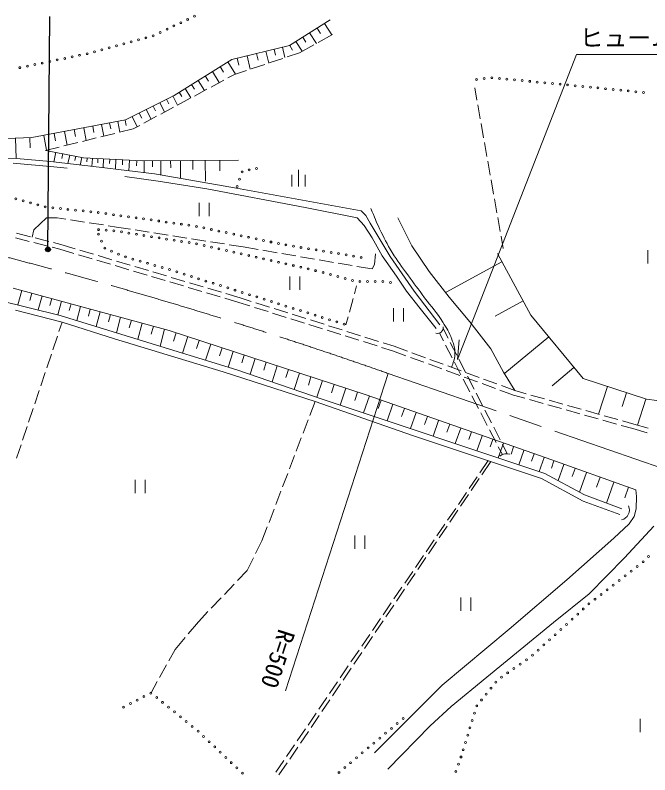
# Model space of a CAD drawing. Units: millimetres, scale not verified. Extents: x 40000 to 680000, y 20000 to 380000.
# Drawn here: x 386064 to 452679, y 239465 to 319117 of the extents above; entities that cross this region are included whole.
import ezdxf
from ezdxf.enums import TextEntityAlignment as Align

# ---------------------------------------------------------------- set-up
doc = ezdxf.new("R2010")
doc.units = ezdxf.units.MM
doc.header["$LTSCALE"] = 1000
doc.header["$PDMODE"] = 32
doc.header["$PDSIZE"] = 500
doc.linetypes.add('CHAIN', pattern=[18.5, 12, -1.5, 3.5, -1.5])
for name, color, linetype, lineweight in [('M-BMK', 2, 'CHAIN', 13), ('M-STR-HTXT', 7, 'Continuous', 13), ('M-STR-STRC', 7, 'Continuous', 25), ('M-WORK', 1, 'Continuous', 13)]:
    doc.layers.add(name, color=color, linetype=linetype, lineweight=lineweight)
doc.styles.add('ＭＳ ゴシック', font='')
doc.styles.get('ＭＳ ゴシック').set_extended_font_data('MS Gothic')

msp = doc.modelspace()

# ---------------------------------------------------------------- linework, layer by layer
at = {"layer": 'M-BMK'}
msp.add_line((425211, 281552), (454395, 271451), dxfattribs=at)
msp.add_arc((259622, -190232), 500000, 70.65978, 78.26996, dxfattribs=at)
at = {"layer": 'M-STR-HTXT'}
for p, q in [((432500, 283000), (432669, 285081)), ((425211, 281552), (414433, 248253))]:
    msp.add_line(p, q, dxfattribs=at)
msp.add_lwpolyline([(432500, 283000), (445000, 315000), (473750, 315000)], dxfattribs=at)
at = {"layer": 'M-STR-STRC'}
msp.add_line((389506, 294553), (389691, 318991), dxfattribs=at)
for radius in [250, 200, 150, 100, 50, 20]:
    msp.add_circle((389506, 294553), radius, dxfattribs=at)
msp.add_point((389506, 294553), dxfattribs=at)
at = {"layer": 'M-WORK'}
for p, q in [((414859, 315925), (419144, 318642)), ((418528, 318251), (419294, 317043)), ((416970, 317263), (417676, 316151)), ((417749, 317757), (418102, 317201)), ((419385, 317093), (417865, 316255)), ((415535, 316353), (416185, 315328)), ((416252, 316808), (416577, 316296)), ((408805, 314486), (414859, 315925)), ((413254, 315543), (413401, 314924)), ((414120, 315749), (414378, 314665)), ((414876, 315936), (415175, 315465)), ((417427, 316014), (415908, 315175)), ((410410, 314867), (410746, 313454)), ((411399, 315102), (411567, 314396)), ((412388, 315337), (412682, 314100)), ((415908, 315175), (414626, 314748)), ((402751, 310710), (408805, 314486)), ((408397, 314231), (409202, 312940)), ((409373, 314621), (409549, 313881)), ((412254, 313957), (410831, 313483)), ((414151, 314590), (412728, 314115)), ((406765, 313214), (407492, 312048)), ((407581, 313722), (407944, 313140)), ((410357, 313325), (409075, 312897)), ((405270, 312281), (405936, 311213)), ((406017, 312747), (406350, 312213)), ((407955, 312297), (406633, 311587)), ((409075, 312897), (408396, 312533)), ((404585, 311854), (404890, 311364)), ((434534, 310210), (434305, 311494)), ((397656, 308132), (402751, 310710)), ((402627, 310647), (403108, 309695)), ((403266, 311031), (403548, 310579)), ((403900, 311426), (404510, 310448)), ((406193, 311351), (404871, 310641)), ((401247, 309949), (401746, 308964)), ((401937, 310298), (402186, 309805)), ((404431, 310405), (403109, 309696)), ((399820, 309227), (400336, 308207)), ((400534, 309588), (400792, 309078)), ((402668, 309459), (401347, 308750)), ((434884, 308241), (434621, 309718)), ((398342, 308479), (398876, 307424)), ((399081, 308853), (399348, 308325)), ((400906, 308513), (399584, 307804)), ((387799, 306281), (397656, 308132)), ((394199, 307483), (394324, 306820)), ((395127, 307657), (395356, 306436)), ((395982, 307818), (396097, 307207)), ((396837, 307978), (397048, 306853)), ((397624, 308126), (397730, 307564)), ((399144, 307567), (398465, 307203)), ((435234, 306272), (434971, 307749)), ((390163, 306725), (390310, 305944)), ((391256, 306930), (391527, 305491)), ((392264, 307119), (392399, 306400)), ((393271, 307309), (393520, 305983)), ((396519, 306723), (395063, 306364)), ((398465, 307203), (397005, 306843)), ((382124, 306094), (387799, 306281)), ((386105, 306225), (386175, 304092)), ((387598, 306274), (387633, 305208)), ((389069, 306519), (389363, 304957)), ((394578, 306244), (393121, 305884)), ((390694, 305286), (389234, 304925)), ((392636, 305765), (391179, 305405)), ((435585, 304303), (435322, 305780)), ((389234, 304925), (393250, 304146)), ((390342, 304753), (390125, 303717)), ((391067, 304601), (390959, 304083)), ((391792, 304450), (391604, 303549)), ((392423, 304319), (392329, 303868)), ((382923, 304211), (386199, 304091)), ((385860, 303601), (390123, 303210)), ((386199, 304091), (389756, 303772)), ((389756, 303772), (394871, 303172)), ((393053, 304187), (392890, 303404)), ((393250, 304146), (399424, 303846)), ((393609, 304129), (393589, 303729)), ((394168, 304101), (394127, 303260)), ((394757, 304073), (394737, 303652)), ((395346, 304044), (395301, 303123)), ((395991, 304013), (395969, 303552)), ((396637, 303982), (396588, 302972)), ((397343, 303947), (397319, 303443)), ((398050, 303913), (397996, 302801)), ((398828, 303875), (398801, 303319)), ((399424, 303846), (409494, 303906)), ((399606, 303847), (399614, 302604)), ((400476, 303853), (400480, 303231)), ((401347, 303858), (401355, 302378)), ((402382, 303864), (402387, 303124)), ((403418, 303870), (403429, 302011)), ((404720, 303878), (404725, 302948)), ((406021, 303886), (406034, 301714)), ((407540, 303895), (407547, 302809)), ((435935, 302334), (435672, 303811)), ((390123, 303210), (391508, 303086)), ((394871, 303172), (400705, 302493)), ((415820, 301158), (415820, 302908)), ((397582, 302197), (401063, 301727)), ((400705, 302493), (409297, 300974)), ((415120, 301158), (415120, 302383)), ((416520, 301158), (416520, 302383)), ((401063, 301727), (406178, 300901)), ((436285, 300365), (436023, 301842)), ((406178, 300901), (416515, 298956)), ((409297, 300974), (422364, 298617)), ((436636, 298396), (436373, 299873)), ((405380, 299453), (405380, 298053)), ((406430, 298053), (406430, 299453)), ((416515, 298956), (421950, 297864)), ((422364, 298617), (422884, 298097)), ((422884, 298097), (423323, 297298)), ((436986, 296427), (436723, 297904)), ((388029, 296618), (389335, 297871)), ((389335, 297871), (390480, 297871)), ((390480, 297871), (391374, 297732)), ((391868, 297655), (393350, 297425)), ((393844, 297348), (395327, 297118)), ((421950, 297864), (422696, 297065)), ((423323, 297298), (425441, 293821)), ((426246, 297863), (427684, 294945)), ((387859, 295835), (388029, 296618)), ((395821, 297041), (396714, 296903)), ((396714, 296903), (398165, 296675)), ((398659, 296598), (400141, 296366)), ((422696, 297065), (423521, 295786)), ((386084, 295771), (387537, 295401)), ((386209, 296255), (387663, 295885)), ((388148, 295761), (389601, 295391)), ((400635, 296289), (402117, 296057)), ((402611, 295980), (404093, 295748)), ((404587, 295670), (406069, 295438)), ((423521, 295786), (424587, 293868)), ((437302, 294651), (437074, 295935)), ((388022, 295277), (389475, 294907)), ((389960, 294783), (390741, 294584)), ((390086, 295267), (390874, 295066)), ((390874, 295066), (392377, 294620)), ((406563, 295361), (408045, 295129)), ((408539, 295052), (409990, 294825)), ((409990, 294825), (411582, 294552)), ((427684, 294945), (429523, 292228)), ((390741, 294584), (392237, 294140)), ((392717, 293997), (394155, 293570)), ((392856, 294477), (394294, 294050)), ((412075, 294468), (413554, 294214)), ((414046, 294130), (415525, 293877)), ((423790, 292960), (423870, 294105)), ((436676, 294136), (440182, 287663)), ((452471, 294486), (452471, 293086)), ((394634, 293427), (396072, 293000)), ((394773, 293907), (396211, 293480)), ((396691, 293338), (398128, 292910)), ((416018, 293792), (417496, 293539)), ((417989, 293455), (419467, 293202)), ((424587, 293868), (426079, 291737)), ((425441, 293821), (427959, 290185)), ((437152, 293257), (431297, 290086)), ((396551, 292857), (397989, 292430)), ((398608, 292768), (400045, 292340)), ((419960, 293117), (421439, 292864)), ((421932, 292780), (423524, 292507)), ((423524, 292507), (423790, 292960)), ((398468, 292288), (399906, 291860)), ((400385, 291718), (401823, 291290)), ((400525, 292198), (401963, 291771)), ((402442, 291628), (403880, 291201)), ((414910, 291721), (414910, 290321)), ((415960, 290321), (415960, 291721)), ((426079, 291737), (427145, 290191)), ((429523, 292228), (431601, 289551)), ((402302, 291148), (403740, 290721)), ((404359, 291058), (405797, 290631)), ((385867, 290493), (402211, 286057)), ((386763, 290250), (386352, 288734)), ((387824, 289962), (387619, 289204)), ((404219, 290578), (405657, 290151)), ((406136, 290008), (407574, 289581)), ((406276, 290488), (407714, 290061)), ((421673, 289893), (421902, 290725)), ((427145, 290191), (428583, 288353)), ((427959, 290185), (430627, 286633)), ((390783, 287644), (384070, 289295)), ((388885, 289674), (388488, 288208)), ((389911, 289395), (389712, 288663)), ((408054, 289438), (409550, 288994)), ((408193, 289919), (409696, 289472)), ((409696, 289472), (410852, 289109)), ((421144, 287964), (421541, 289411)), ((431601, 289551), (433798, 286953)), ((439372, 289159), (436444, 287573)), ((390937, 289117), (390553, 287700)), ((391929, 288848), (391736, 288140)), ((392920, 288579), (392521, 287109)), ((409550, 288994), (410698, 288633)), ((411175, 288483), (412606, 288033)), ((411329, 288959), (412760, 288509)), ((413237, 288359), (414668, 287909)), ((425790, 288394), (425790, 286994)), ((426840, 286994), (426840, 288394)), ((428583, 288353), (430262, 286249)), ((386092, 288179), (390994, 286926)), ((399095, 285086), (390783, 287644)), ((393949, 288299), (393750, 287565)), ((394978, 288020), (394561, 286481)), ((396055, 287728), (395847, 286958)), ((413083, 287883), (414514, 287433)), ((415145, 287759), (416576, 287309)), ((440182, 287663), (445667, 281009)), ((390661, 285933), (390994, 286926)), ((390994, 286926), (396482, 285168)), ((397133, 287436), (396695, 285825)), ((398260, 287130), (398042, 286324)), ((399388, 286823), (398930, 285137)), ((414991, 287283), (416422, 286833)), ((417053, 287159), (418484, 286709)), ((420783, 286649), (421012, 287482)), ((433798, 286953), (435996, 284116)), ((400568, 286503), (400339, 285660)), ((401748, 286183), (401269, 284418)), ((402211, 286057), (422911, 279304)), ((416899, 286683), (418330, 286234)), ((418807, 286084), (420238, 285634)), ((418961, 286559), (420391, 286110)), ((420868, 285960), (422299, 285510)), ((431501, 285256), (430992, 286250)), ((390024, 284037), (390502, 285459)), ((396482, 285168), (407911, 281732)), ((402972, 285809), (402688, 284940)), ((404189, 285412), (403628, 283693)), ((420715, 285484), (422146, 285034)), ((422776, 285360), (424207, 284910)), ((430591, 285778), (431015, 284961)), ((442065, 285379), (437463, 281586)), ((409325, 281942), (399095, 285086)), ((405392, 285020), (405111, 284160)), ((406595, 284627), (406045, 282941)), ((422623, 284884), (424054, 284434)), ((424684, 284760), (425840, 284397)), ((425840, 284397), (427244, 283883)), ((431246, 284517), (431937, 283185)), ((432413, 283476), (431729, 284811)), ((389388, 282141), (389865, 283563)), ((407775, 284242), (407500, 283399)), ((408955, 283857), (408415, 282204)), ((424531, 284284), (425679, 283923)), ((425679, 283923), (427086, 283408)), ((427713, 283711), (429122, 283196)), ((435996, 284116), (437315, 281678)), ((410112, 283479), (409843, 282653)), ((411270, 283102), (410734, 281459)), ((427556, 283237), (428965, 282721)), ((429592, 283024), (431000, 282509)), ((433325, 281697), (432641, 283031)), ((412420, 282727), (412152, 281905)), ((413570, 282352), (413022, 280675)), ((414743, 281969), (414470, 281130)), ((429434, 282549), (430843, 282034)), ((431470, 282337), (432878, 281821)), ((432167, 282742), (432859, 281410)), ((444720, 282158), (442419, 280261)), ((388751, 280245), (389228, 281667)), ((407911, 281732), (417555, 278615)), ((418397, 278825), (409325, 281942)), ((415917, 281586), (415358, 279874)), ((417115, 281195), (416836, 280339)), ((431312, 281862), (432721, 281346)), ((433191, 281175), (434599, 280659)), ((433348, 281650), (434757, 281134)), ((434237, 279917), (433553, 281252)), ((437315, 281678), (438508, 279761)), ((418313, 280804), (417743, 279057)), ((419535, 280405), (419250, 279532)), ((433089, 280967), (433780, 279635)), ((435069, 280487), (436477, 279972)), ((435226, 280962), (436635, 280447)), ((445667, 281009), (452320, 278851)), ((388114, 278349), (388592, 279771)), ((420758, 280006), (420179, 278231)), ((422001, 279601), (421711, 278713)), ((436947, 279800), (438354, 279285)), ((437104, 280275), (438508, 279761)), ((438508, 279761), (439708, 279424)), ((448221, 280181), (447285, 277294)), ((441674, 271057), (418397, 278825)), ((423241, 279188), (422618, 277417)), ((422911, 279304), (441813, 272710)), ((434010, 279192), (434702, 277860)), ((435149, 278137), (434465, 279472)), ((438354, 279285), (439563, 278945)), ((440044, 278810), (441488, 278404)), ((440189, 279289), (441633, 278883)), ((450242, 279525), (449774, 278082)), ((452263, 278870), (451378, 276140)), ((452320, 278851), (482801, 274985)), ((416993, 277143), (417555, 278615)), ((417555, 278615), (427785, 275045)), ((424481, 278752), (424169, 277866)), ((425721, 278316), (425112, 276585)), ((441970, 278269), (443414, 277863)), ((442114, 278747), (443558, 278341)), ((444040, 278206), (445484, 277800)), ((387478, 276453), (387955, 277875)), ((426932, 277890), (426628, 277024)), ((428144, 277463), (427549, 275771)), ((434932, 277417), (435623, 276085)), ((436061, 276357), (435377, 277692)), ((443895, 277727), (445339, 277321)), ((445965, 277665), (447409, 277259)), ((416279, 275275), (416814, 276676)), ((429329, 277047), (429031, 276201)), ((430513, 276630), (429932, 274976)), ((445820, 277186), (447264, 276780)), ((447746, 276645), (449190, 276239)), ((447890, 277123), (449335, 276717)), ((449816, 276582), (451016, 276245)), ((386841, 274557), (387319, 275979)), ((431671, 276223), (431380, 275396)), ((432829, 275816), (432260, 274199)), ((435854, 275642), (436545, 274310)), ((436973, 274577), (436289, 275912)), ((449671, 276103), (450880, 275763)), ((450880, 275763), (452384, 275339)), ((451016, 276245), (452520, 275820)), ((415565, 273406), (416100, 274807)), ((427785, 275045), (441319, 270542)), ((433961, 275418), (433676, 274609)), ((435093, 275020), (434537, 273439)), ((386204, 272661), (386682, 274083)), ((436199, 274631), (435921, 273840)), ((437305, 274242), (436762, 272697)), ((437710, 273138), (437201, 274132)), ((436775, 273866), (437199, 273049)), ((438386, 273861), (438115, 273089)), ((439468, 273481), (438937, 271971)), ((414851, 271538), (415386, 272939)), ((440525, 273109), (440259, 272354)), ((441582, 272737), (441063, 271261)), ((441813, 272710), (451203, 269354)), ((434838, 271122), (435714, 272407)), ((435994, 272314), (435059, 270932)), ((442615, 272374), (442355, 271636)), ((443648, 272011), (443053, 270318)), ((414137, 269670), (414672, 271071)), ((445812, 268837), (441674, 271057)), ((444833, 271594), (444535, 270748)), ((446018, 271177), (445293, 269116)), ((398659, 270411), (398659, 269011)), ((399709, 269011), (399709, 270411)), ((433710, 269470), (434556, 270709)), ((434779, 270518), (433938, 269276)), ((441319, 270542), (445688, 268145)), ((447461, 270670), (447099, 269639)), ((448904, 270162), (448130, 267961)), ((450445, 269620), (450058, 268519)), ((451203, 269354), (451297, 268648)), ((413423, 267802), (413958, 269203)), ((432583, 267817), (433429, 269057)), ((433657, 268862), (432816, 267620)), ((449755, 267346), (445812, 268837)), ((451297, 268648), (451243, 267342)), ((445688, 268145), (449524, 266759)), ((412709, 265933), (413244, 267335)), ((431456, 266165), (432302, 267404)), ((432536, 267206), (431695, 265964)), ((451243, 267342), (451030, 266543)), ((451030, 266543), (450524, 265770)), ((411968, 263995), (412530, 265466)), ((430329, 264513), (431174, 265752)), ((431415, 265550), (430574, 264308)), ((450524, 265770), (448912, 264292)), ((450026, 262210), (453090, 265541)), ((421721, 264545), (421721, 263145)), ((422771, 263145), (422771, 264545)), ((411300, 262660), (411968, 263995)), ((429202, 262861), (430047, 264100)), ((430294, 263894), (429453, 262652)), ((448912, 264292), (443957, 259896)), ((410409, 260878), (411077, 262212)), ((428075, 261209), (428920, 262448)), ((429172, 262238), (428332, 260995)), ((446310, 258428), (450026, 262210)), ((409406, 259827), (410409, 260878)), ((426948, 259557), (427793, 260796)), ((428051, 260581), (427210, 259339)), ((443957, 259896), (437923, 254741)), ((408024, 258381), (409061, 259466)), ((425821, 257905), (426666, 259144)), ((426930, 258925), (426089, 257683)), ((442553, 255430), (446310, 258428)), ((406643, 256935), (407679, 258019)), ((424693, 256252), (425539, 257492)), ((432848, 258071), (432848, 256671)), ((433898, 256671), (433898, 258071)), ((405294, 255523), (406298, 256573)), ((425809, 257269), (424968, 256027)), ((423566, 254600), (424412, 255839)), ((404236, 254256), (405294, 255523)), ((424688, 255613), (423847, 254371)), ((435560, 249716), (442553, 255430)), ((422439, 252948), (423285, 254187)), ((437923, 254741), (430890, 248867)), ((402857, 252606), (403915, 253872)), ((423566, 253957), (422725, 252715)), ((402198, 251421), (402857, 252606)), ((421312, 251296), (422157, 252535)), ((422445, 252301), (421604, 251058)), ((401227, 249672), (401955, 250983)), ((420185, 249644), (421030, 250883)), ((421324, 250644), (420483, 249402)), ((431844, 246639), (435560, 249716)), ((400326, 248050), (400984, 249235)), ((419058, 247992), (419903, 249231)), ((420203, 248988), (419362, 247746)), ((430890, 248867), (423777, 241754)), ((417931, 246340), (418776, 247579)), ((419081, 247332), (418240, 246090)), ((429606, 244601), (431844, 246639)), ((416804, 244687), (417649, 245927)), ((417960, 245676), (417119, 244434)), ((425170, 240045), (429606, 244601)), ((451662, 245326), (451662, 243926)), ((415676, 243035), (416522, 244274)), ((416839, 244020), (415998, 242778)), ((414549, 241383), (415395, 242622)), ((415718, 242364), (414877, 241122)), ((413422, 239731), (414268, 240970)), ((414597, 240707), (413756, 239465))]:
    msp.add_line(p, q, dxfattribs=at)
for centre in [(404170, 318674), (404893, 319017), (402725, 317988), (403448, 318331), (400557, 316958), (401279, 317301), (402002, 317644), (398246, 316317), (399019, 316524), (399792, 316730), (395155, 315491), (395927, 315697), (396700, 315904), (397473, 316110), (391260, 314585), (392044, 314747), (392827, 314909), (393609, 315078), (394382, 315284), (387343, 313776), (388126, 313938), (388910, 314100), (389693, 314261), (390477, 314423), (386559, 313614), (434503, 312362), (435295, 312475), (436088, 312563), (436884, 312487), (437680, 312410), (438477, 312334), (439273, 312257), (440069, 312181), (440866, 312104), (441662, 312028), (442458, 311951), (443255, 311875), (444051, 311798), (444847, 311722), (445644, 311646), (446440, 311569), (447236, 311490), (448032, 311410), (448828, 311331), (449624, 311251), (450420, 311172), (451216, 311092), (452012, 311012), (409878, 302678), (410618, 302888), (411402, 303048), (409620, 301921), (409362, 301164), (386132, 299849), (386904, 299639), (387676, 299428), (388448, 299218), (389220, 299007), (390015, 298924), (390811, 298841), (391607, 298757), (392402, 298674), (393198, 298591), (393994, 298508), (394788, 298418), (395581, 298308), (396373, 298197), (397165, 298087), (397958, 297977), (398750, 297867), (399543, 297757), (400335, 297647), (401127, 297537), (401920, 297427), (402712, 297316), (403505, 297206), (404297, 297096), (394826, 296628), (395623, 296563), (396421, 296498), (397213, 296389), (398003, 296265), (405087, 296975), (405870, 296811), (406653, 296647), (407436, 296483), (408219, 296319), (394794, 296157), (395129, 295430), (398794, 296141), (399584, 296016), (400374, 295892), (401164, 295768), (401955, 295643), (402745, 295519), (409002, 296154), (409785, 295990), (410568, 295826), (411351, 295662), (412134, 295498), (395463, 294703), (403535, 295395), (404326, 295270), (405113, 295131), (405894, 294956), (406674, 294781), (412917, 295334), (413700, 295170), (414487, 295023), (415276, 294893), (416065, 294763), (416855, 294633), (396171, 294363), (396909, 294054), (407455, 294606), (408235, 294431), (409016, 294256), (409797, 294081), (410577, 293906), (417644, 294503), (418433, 294373), (419223, 294242), (420012, 294112), (420801, 293982), (421591, 293852), (397653, 293763), (398422, 293543), (399191, 293322), (399960, 293101), (411358, 293731), (412139, 293556), (412919, 293381), (413700, 293206), (414480, 293031), (422380, 293722), (400729, 292881), (401498, 292660), (402267, 292440), (415261, 292856), (416042, 292681), (416822, 292506), (417602, 292328), (403031, 292202), (403795, 291963), (404558, 291723), (405321, 291484), (418376, 292124), (419149, 291920), (419923, 291716), (420696, 291512), (406085, 291244), (406848, 291005), (407611, 290765), (421470, 291308), (422254, 291187), (423054, 291187), (423854, 291187), (424654, 291181), (425448, 291084), (408374, 290526), (409138, 290286), (409901, 290047), (410664, 289807), (411428, 289568), (412191, 289329), (412955, 289090), (413719, 288852), (414482, 288614), (415246, 288376), (416010, 288138), (416773, 287900), (417537, 287661), (418301, 287423), (419065, 287185), (419828, 286947), (420592, 286709), (452550, 262364), (451348, 261312), (451972, 261811), (450716, 260821), (449452, 259840), (450084, 260330), (448188, 258858), (448820, 259349), (447557, 258368), (446293, 257386), (446925, 257877), (445699, 256851), (444515, 255774), (445107, 256312), (443924, 255235), (442740, 254158), (443332, 254697), (442149, 253620), (440965, 252543), (441557, 253081), (440374, 252005), (439072, 251076), (439729, 251533), (437758, 250163), (438415, 250620), (437101, 249707), (436009, 248555), (436511, 249179), (399582, 247665), (400292, 248033), (435508, 247932), (398160, 246931), (398871, 247298), (400918, 247570), (401539, 247065), (435007, 247309), (397450, 246563), (402160, 246561), (402781, 246057), (434506, 246684), (403402, 245553), (426782, 245364), (434271, 245920), (404023, 245049), (404645, 244544), (426169, 244850), (434036, 245155), (405263, 244037), (424944, 243821), (425557, 244335), (433801, 244391), (405844, 243487), (406425, 242937), (424331, 243307), (433330, 242861), (433565, 243626), (407006, 242388), (423106, 242278), (423719, 242792), (433095, 242097), (407587, 241838), (408168, 241288), (421880, 241249), (422493, 241763), (432860, 241332), (408749, 240738), (421268, 240735), (432592, 240578), (409330, 240188), (420054, 239692), (420659, 240215), (432319, 239826), (409911, 239638)]:
    msp.add_circle(centre, 100, dxfattribs=at)
for centre, radius, start, end in [((430404, 286342), 595, 252.82617, 8.59552), ((437631, 272081), 1060, 69.86364, 130.51936), ((449446, 267243), 1087, 284.5763, 22.84717)]:
    msp.add_arc(centre, radius, start, end, dxfattribs=at)
msp.add_open_spline([(423396, 298851), (423810, 297826), (423932, 297540), (424320, 296719), (424789, 295726), (425066, 295174), (425634, 294233), (426210, 293277), (426617, 292795), (427268, 291889), (427948, 290942), (428347, 290425), (429044, 289491), (429790, 288490), (430305, 287996), (430962, 286933), (431373, 286268), (431626, 285895), (431886, 285157), (432056, 284672), (432190, 284394), (432207, 283879), (432220, 283482), (432201, 283252), (432102, 282867), (432033, 282597), (431996, 282490), (431866, 282192)], degree=3, knots=[0, 0, 0, 0, 1, 1, 1, 2, 2, 2, 3, 3, 3, 4, 4, 4, 5, 5, 5, 6, 6, 6, 7, 7, 7, 8, 8, 8, 9, 9, 9, 9], dxfattribs=at)

# ---------------------------------------------------------------- texts
at = {"layer": 'M-STR-HTXT', "style": 'ＭＳ ゴシック'}
msp.add_text('ヒューム管 φ400 L=14.0', height=1833, dxfattribs=at).set_placement((459375, 316750), align=Align.MIDDLE_CENTER)
msp.add_text('R=500', height=1833, rotation=252.066, dxfattribs=at).set_placement((413645, 251613), align=Align.MIDDLE_CENTER)

doc.saveas('drawing.dxf')
